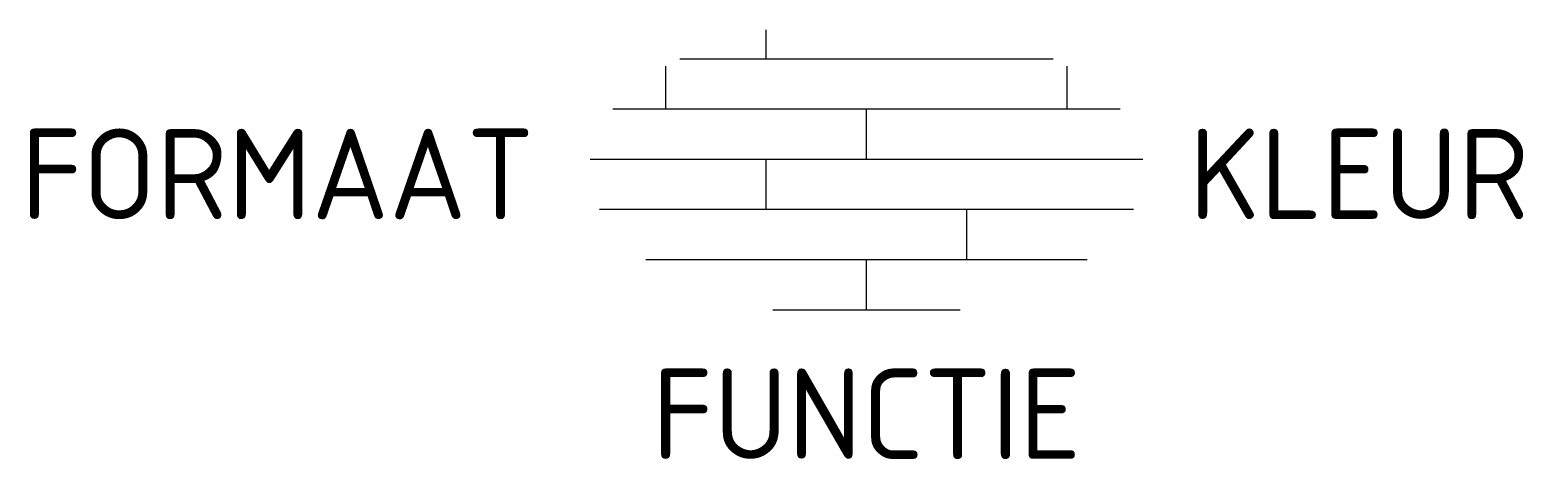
# Model space of a CAD drawing. Header units: metres. Extents: x -16.7 to 13.1, y -5.8 to 2.8.
import ezdxf
from ezdxf.enums import TextEntityAlignment as Align

# ---------------------------------------------------------------- set-up
doc = ezdxf.new("R2010")
doc.units = ezdxf.units.M
doc.styles.add('NLCS-ISO', font='NLCS-ISO.ttf')

msp = doc.modelspace()

# ---------------------------------------------------------------- linework, layer by layer
for p, q in [((-2, 2.2), (-2, 2.773)), ((-3.719, 2.2), (0, 2.2)), ((0, 2.2), (3.719, 2.2)), ((-4, 1.2), (-4, 2.052)), ((4, 1.2), (4, 2.052)), ((-5.056, 1.2), (0, 1.2)), ((0, 1.2), (5.056, 1.2)), ((0, 0.2), (0, 1.2)), ((-5.512, 0.2), (0, 0.2)), ((-2, 0), (-2, 0.2)), ((0, 0.2), (5.512, 0.2)), ((-2, -0.8), (-2, 0)), ((-5.321, -0.8), (0, -0.8)), ((0, -0.8), (5.321, -0.8)), ((2, -1.8), (2, -0.8)), ((-4.399, -1.8), (0, -1.8)), ((0, -1.8), (4.399, -1.8)), ((0, -2.8), (0, -1.8)), ((-1.867, -2.8), (0, -2.8)), ((0, -2.8), (1.867, -2.8))]:
    msp.add_line(p, q)

# ---------------------------------------------------------------- texts
at = {"style": 'NLCS-ISO'}
msp.add_attdef('FORMAAT', text='', height=1.8, dxfattribs=at).set_placement((-6.621, -0.096), align=Align.MIDDLE_RIGHT)
msp.add_attdef('KLEUR', text='', height=1.8, dxfattribs=at).set_placement((6.429, -0.096), align=Align.MIDDLE_LEFT)
at = {"style": 'NLCS-ISO', "flags": 1}
msp.add_attdef('FUNCTIE', text='', height=1.8, dxfattribs=at).set_placement((0, -3.975), align=Align.TOP_CENTER)

doc.saveas('drawing.dxf')
